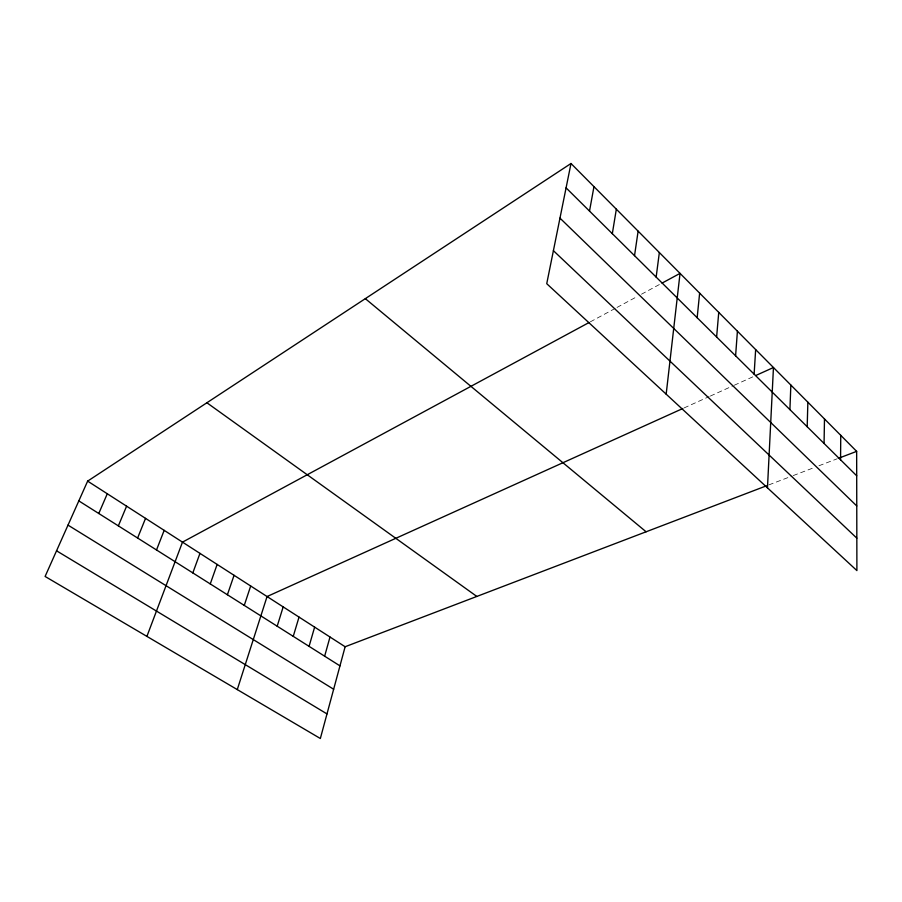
<?xml version="1.0" encoding="UTF-8"?>
<svg xmlns="http://www.w3.org/2000/svg" width="902" height="902" viewBox="0 0 902 902"><rect width="100%" height="100%" fill="white"/><g stroke="black" fill="none" stroke-linecap="round" stroke-linejoin="round"><path stroke-width="0.68" stroke-dasharray="4.51 3.38" d="M590.325 321.845L615.795 308.089M617.024 307.424L636.632 296.837M641.491 294.21L659.644 284.401M684.099 407.93L709.119 396.609M710.359 396.057L732.999 385.808M734.284 385.233L753.339 376.608M768.899 484.87L791.967 476.064M793.264 475.568L813.875 467.698M818.96 465.748L836.977 458.87"/><path stroke-width="1.35" d="M840.563 459.817L840.754 435.328M824.067 443.457L824.484 418.945M807.189 426.736L807.865 402.191M789.915 409.621L790.851 385.053M767.467 487.858L773.454 367.52L755.853 375.469M754.128 374.172L755.65 349.57M735.592 355.816L737.419 331.203M716.616 336.998L718.747 312.396M697.156 317.729L699.636 293.127M666.172 394.163L680.04 273.385L662.045 283.104M656.149 277.106L659.351 252.537M634.523 255.672L638.12 231.149M612.323 233.674L616.337 209.185M589.513 211.079L593.967 186.646M571 163.499L546.736 283.69L856.9 570.583L856.652 451.361L571 163.499L87.641 481.127L45.1 576.457L320.345 738.501L345.128 646.745L766.384 485.84M324.641 656.194L329.997 637.015M309.07 646.351L314.629 627.138M293.251 636.361L299.024 617.092M277.185 626.213L283.172 606.899M237.271 689.59L267.06 596.538L682.837 408.505M244.262 605.411L250.688 586.007M227.394 594.756L234.058 575.307M210.256 583.932L217.145 564.427M192.814 572.917L199.962 553.377M146.902 636.395L182.486 542.136L589.13 322.488M156.508 549.983L164.175 530.353M137.6 538.032L145.538 518.368M118.354 525.877L126.584 506.18M98.769 513.497L107.282 493.766M838.285 458.374L856.652 451.361M56.544 550.806L326.986 713.922M68.011 525.122L333.65 689.241M78.824 500.892L339.964 665.868M87.641 481.127L345.128 646.745M206.896 402.766L476.831 596.436M365.321 298.652L646.103 531.785M553.4 250.666L856.832 538.167M559.973 218.126L856.765 505.954M566.084 187.864L856.708 475.794"/></g></svg>
